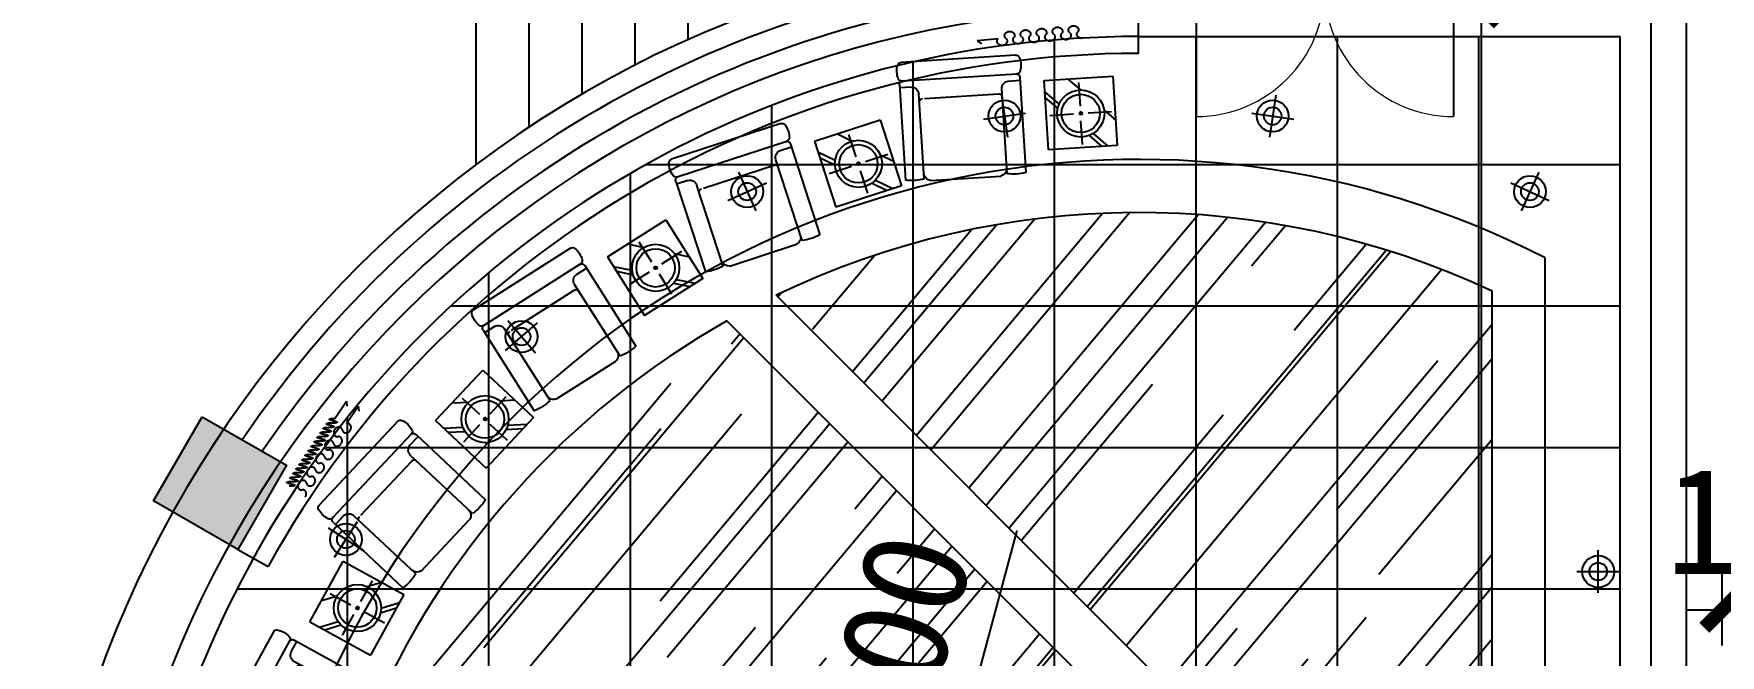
# Model space of a CAD drawing. Header units: millimetres. Extents: x -150677 to 588340, y -254013 to 149700.
# Drawn here: x 40702 to 50242, y 34756 to 38270 of the extents above; entities that cross this region are included whole.
import ezdxf

# ---------------------------------------------------------------- set-up
doc = ezdxf.new("R2010")
doc.units = ezdxf.units.MM
doc.header["$LTSCALE"] = 10
doc.header["$MEASUREMENT"] = 0
doc.linetypes.add('ACAD_ISO03W100', pattern=[30, 12, -18])
doc.linetypes.add('DASH', pattern=[0.35, 0.25, -0.1])
for name, color, linetype in [('1-Ba原始建筑墙体', 2, 'Continuous'), ('2-Ba顶面轮廓', 4, 'Continuous'), ('2-Bb顶面辅助线', 8, 'Continuous'), ('2-Da地拼', 4, 'Continuous'), ('3-Ab可移家具', 82, 'Continuous'), ('4-Aa顶面灯具', 1, 'Continuous'), ('5-Aa原始建筑淡显填充', 251, 'Continuous'), ('6-Ab柱体', 6, 'Continuous'), ('6-Ac楼梯', 122, 'Continuous'), ('6-Ba门', 136, 'Continuous'), ('6-Bb窗', 5, 'Continuous'), ('CEI_LIGHT', 30, 'Continuous'), ('CS_【成品家私】', 3, 'Continuous'), ('DIM【标注】', 1, 'Continuous')]:
    doc.layers.add(name, color=color, linetype=linetype)
doc.styles.get("Standard").update_dxf_attribs({"font": ''})
doc.styles.get('Standard').set_extended_font_data('SimSun')
doc.dimstyles.new('DIMN200', dxfattribs={"dimscale": 2, "dimtxt": 300, "dimasz": 100, "dimexe": 100, "dimexo": 300, "dimgap": 100, "dimtad": 1, "dimdec": 0, "dimtxsty": 'Standard', "dimblk": 'ARCHTICK', "dimcen": 2.5, "dimdle": 100, "dimclrd": 8, "dimclre": 8, "dimclrt": 96, "dimadec": 0, "dimazin": 0, "dimtfac": 1, "dimtdec": 0, "dimtmove": 0, "dimatfit": 3, "dimldrblk": 'DOT', "dimfxl": 100, "dimarcsym": 0})

# ---------------------------------------------------------------- blocks, each defined once
blk = doc.blocks.new('$DorLib2D$00000004')
for p, q in [((-0.485, 0), (-0.485, 0.485)), ((0.485, 0), (0.485, 0.485))]:
    blk.add_line(p, q)
at = {"lineweight": 13}
for centre, start, end in [((-0.485, 0), 0, 90), ((0.485, 0), 90, 180)]:
    blk.add_arc(centre, 0.485, start, end, dxfattribs=at)
blk = doc.blocks.new('MK-JJ-0685')
for p, q in [((-101165.6, 37730.8), (-101164.7, 38269.9)), ((-101058.6, 38269.8), (-101058.6, 37789.4)), ((-101022.9, 38280.6), (-100625.4, 38280.6)), ((-100589.6, 38269.8), (-100589.6, 37789.4)), ((-100482.6, 37730.8), (-100483.6, 38269.9)), ((-101029, 37815.8), (-100608.4, 37815.8)), ((-101098.2, 37747), (-101165.6, 37747)), ((-101144.4, 37709.5), (-100498.6, 37709.5)), ((-100550.1, 37747), (-100482.7, 37747)), ((-100499, 37604.1), (-101149.3, 37604.1))]:
    blk.add_line(p, q)
for centre, radius, start, end in [((-101112, 38012.5), 262.7, 78.28889, 101.57247), ((-101015.9, 38238.7), 42.5, 99.45751, 179.90266), ((-100632.3, 38238.7), 42.5, 0.09734, 80.54249), ((-100536.3, 38012.5), 262.7, 78.42753, 101.71111), ((-101101.2, 37789.4), 42.5, 274.04015, 0), ((-101040.7, 37834.7), 18.9, 198.58828, 272.4791), ((-100607.6, 37834.7), 18.9, 267.5209, 341.41172), ((-100547.1, 37789.4), 42.5, 180, 265.95985), ((-101049.9, 37657.5), 125.7, 162.88984, 197.95776), ((-101149.7, 37688.2), 21.3, 90, 162.88984), ((-101144.4, 37730.8), 21.3, 179.90266, 270), ((-100503.9, 37730.8), 21.3, 270, 0.09734), ((-100498.6, 37688.2), 21.3, 17.11016, 90), ((-100598.4, 37657.5), 125.7, 342.04224, 17.11016), ((-101149.2, 37625.3), 21.3, 197.95776, 269.90266), ((-100499, 37625.3), 21.3, 270.09734, 342.04224)]:
    blk.add_arc(centre, radius, start, end)
blk = doc.blocks.new('A$C7AB20E2C')
at = {"layer": '3-Ab可移家具'}
blk.add_hatch(color=8, dxfattribs=at).paths.add_polyline_path([(185.7, 198.3, 1), (202.4, 198.3, 1)])
for p, q in [((0, 391.8), (391.8, 391.8)), ((0, 0), (0, 391.8)), ((391.8, 0), (391.8, 391.8)), ((391.8, 96), (322.7, 162.9)), ((391.8, 0), (0, 0))]:
    blk.add_line(p, q, dxfattribs=at)
at = {"layer": '3-Ab可移家具', "color": 8}
for p, q in [((130.8, 315.7), (52.2, 391.8)), ((154.5, 325.7), (86.1, 391.8)), ((195.6, 373.4), (195.6, 240)), ((61.2, 187.4), (0, 246.6)), ((152.4, 198.3), (19, 198.3)), ((369.1, 198.3), (235.8, 198.3)), ((195.6, 23.3), (195.6, 156.7)), ((391.8, 63.2), (313.5, 138.9)), ((254.8, 0), (187.5, 65.1))]:
    blk.add_line(p, q, dxfattribs=at)
for radius in [133.4, 108.4, 8.34]:
    blk.add_circle((194.1, 198.3), radius, dxfattribs=at)
blk = doc.blocks.new('*U1090')
at = {"linetype": 'DASH', "ltscale": 50}
for points in [[(-181.4, 0, 0.240088), (-157, 12.4), (-156.7, 12.5, 0.362592), (-158.5, 37.8, -0.362592), (-160.4, 63.1), (-160, 63.2, -0.51132), (-111.2, 63.1, -0.36675), (-113.2, 37.8, 0.36675), (-115.1, 12.5, 0.241576), (-90.7, 0, 0.241576)], [(-90.7, 0, 0.240088), (-66.4, 12.4), (-66, 12.5, 0.362592), (-67.8, 37.8, -0.362592), (-69.7, 63.1), (-69.3, 63.2, -0.51132), (-20.5, 63.1, -0.36675), (-22.5, 37.8, 0.36675), (-24.4, 12.5, 0.241576), (0, 0, 0.241576)], [(0, 0, 0.240088), (24.3, 12.4), (24.7, 12.5, 0.362592), (22.9, 37.8, -0.362592), (21, 63.1), (21.4, 63.2, -0.51132), (70.2, 63.1, -0.36675), (68.2, 37.8, 0.36675), (66.3, 12.5, 0.241576), (90.7, 0, 0.241576)], [(90.7, 0, 0.240088), (115, 12.4), (115.4, 12.5, 0.362592), (113.6, 37.8, -0.362592), (111.7, 63.1), (112.1, 63.2, -0.51132), (160.9, 63.1, -0.36675), (158.9, 37.8, 0.36675), (156.9, 12.5, 0.51132), (205.7, 12.4), (206.1, 12.5, 0.362592), (204.2, 37.8, -0.362592), (202.4, 63.1), (202.8, 63.2, -0.51132), (251.5, 63.1, -0.36675), (249.6, 37.8), (249.1, 37.2, 0.36675), (247.1, 11.9, 0.51132), (295.9, 11.8), (296.2, 11.9, 0.381374), (293.5, 38.1), (411.9, 38.1), (389.4, 19.4)]]:
    blk.add_lwpolyline(points, format="xyb", dxfattribs=at)
blk = doc.blocks.new('*U1092')
at = {"layer": 'CEI_LIGHT', "color": 252}
for points in [[(0, 120), (0, -120)], [(-120, 0), (120, 0)]]:
    blk.add_lwpolyline(points, dxfattribs=at)
at = {"layer": 'CEI_LIGHT'}
for radius in [90, 50]:
    blk.add_circle((0, 0), radius, dxfattribs=at)
blk = doc.blocks.new('_ArchTick')
at = {"color": 0, "linetype": 'ByBlock', "const_width": 0.4}
blk.add_lwpolyline([(-0.5, -0.5), (0.5, 0.5)], dxfattribs=at)
blk = doc.blocks.new('*D1123')
at = {"layer": 'Defpoints', "color": 0, "transparency": 16777216}
for p in [(49851.9, 38429.3), (48890.5, 27004.3), (49851.9, 27004.3)]:
    blk.add_point(p, dxfattribs=at)
at = {"layer": 'DIM【标注】', "color": 8, "lineweight": -2, "transparency": 16777216}
for p, q in [((48890.5, 38629.3), (48890.5, 26804.3)), ((49251.9, 38429.3), (48690.5, 38429.3)), ((49251.9, 27004.3), (48690.5, 27004.3))]:
    blk.add_line(p, q, dxfattribs=at)
at = {"layer": 'DIM【标注】', "color": 8, "lineweight": -2, "transparency": 16777216, "xscale": 200, "yscale": 200, "zscale": 200}
for p, rotation in [((48890.5, 38429.3), 90), ((48890.5, 27004.3), 270)]:
    blk.add_blockref('_ArchTick', p, dxfattribs=dict(at, rotation=rotation))
at = {"layer": 'DIM【标注】', "color": 96, "transparency": 16777216, "insert": (48390.5, 32716.8), "char_height": 600, "attachment_point": 5, "rotation": 90}
blk.add_mtext('11425', dxfattribs=at)
blk = doc.blocks.new('_DOT')
at = {"color": 0, "linetype": 'ByBlock'}
blk.add_line((-0.35, 0), (-1, 0), dxfattribs=at)
at = {"color": 0, "linetype": 'ByBlock', "const_width": 0.35}
blk.add_lwpolyline([(-0.175, 0, 1), (0.175, 0, 1)], format="xyb", close=True, dxfattribs=at)
blk = doc.blocks.new('*D1131')
at = {"layer": 'Defpoints', "color": 0, "transparency": 16777216}
for p in [(50251.9, 35866.5), (51251.9, 35866.5), (50251.9, 35010.4)]:
    blk.add_point(p, dxfattribs=at)
at = {"layer": 'DIM【标注】', "color": 8, "lineweight": -2, "transparency": 16777216}
for p, q in [((50251.9, 35266.5), (50251.9, 34810.4)), ((51251.9, 35266.5), (51251.9, 34810.4)), ((51451.9, 35010.4), (50051.9, 35010.4))]:
    blk.add_line(p, q, dxfattribs=at)
at = {"layer": 'DIM【标注】', "color": 8, "lineweight": -2, "transparency": 16777216, "xscale": 200, "yscale": 200, "zscale": 200, "rotation": 180}
blk.add_blockref('_ArchTick', (50251.9, 35010.4), dxfattribs=at)
at = {"layer": 'DIM【标注】', "color": 8, "lineweight": -2, "transparency": 16777216, "xscale": 200, "yscale": 200, "zscale": 200}
blk.add_blockref('_ArchTick', (51251.9, 35010.4), dxfattribs=at)
at = {"layer": 'DIM【标注】', "color": 96, "transparency": 16777216, "insert": (50751.9, 35510.4), "char_height": 600, "attachment_point": 5}
blk.add_mtext('1000', dxfattribs=at)
blk = doc.blocks.new('*D1194')
at = {"layer": '2-Ba顶面轮廓', "color": 8, "lineweight": -2, "transparency": 16777216}
for p, q in [((45750.9, 33542.3), (46265.1, 35461.3)), ((45673.3, 33252.5), (45750.9, 33542.3)), ((46089.4, 33451.6), (45944.1, 33490.6)), ((45673.3, 33252.5), (45621.5, 33059.4)), ((46011.7, 33161.9), (45866.4, 33200.8))]:
    blk.add_line(p, q, dxfattribs=at)
at = {"layer": 'Defpoints', "color": 0, "transparency": 16777216}
for p in [(45509.8, 33606.9), (45750.9, 33542.3), (45432.2, 33317.1)]:
    blk.add_point(p, dxfattribs=at)
at = {"layer": '2-Ba顶面轮廓', "color": 8, "lineweight": -2, "transparency": 16777216, "xscale": 200, "yscale": 200, "zscale": 200}
for p, rotation in [((45750.9, 33542.3), 255.0000000000002), ((45673.3, 33252.5), 75.00000000000013)]:
    blk.add_blockref('_ArchTick', p, dxfattribs=dict(at, rotation=rotation))
at = {"layer": '2-Ba顶面轮廓', "color": 96, "transparency": 16777216, "insert": (45576.8, 34824.4), "char_height": 600, "attachment_point": 5, "rotation": 75}
blk.add_mtext('300', dxfattribs=at)

msp = doc.modelspace()

# ---------------------------------------------------------------- hatches: boundary and pattern name
at = {"layer": '4-Aa顶面灯具'}
h = msp.add_hatch(dxfattribs=at)
h.set_pattern_fill('木材', color=256, scale=200, style=0, double=1)
h.set_pattern_definition([(50, (42221.86, 27799.3), (404.407, 1452.725), [9360, -1248, 3120, -624]), (50, (43051.8, 28111.3), (-1036.855, 55.45), [1872, -205.92, 3744, -468]), (50, (42533.86, 28329.73), (1765.45, 2754.398), [4992, -873.6, 2496, -624])])
h.paths.add_polyline_path([(48951.9, 32741.5), (48951.9, 36815.7, 0.224912), (44901.5, 36791.8)])
h.paths.add_polyline_path([(44622.9, 36646.2, 0.164598), (42601.6, 34386.2), (48449.9, 32819.1)])
h.paths.add_polyline_path([(48372.3, 32529.3), (42492, 34105, 0.171452), (42492, 30953.7)])
h.paths.add_polyline_path([(42601.6, 30672.5, 0.164598), (44622.9, 28412.5), (48449.9, 32239.6)])
h.paths.add_polyline_path([(44901.5, 28266.8, 0.224912), (48951.9, 28243), (48951.9, 32317.2)])
at = {"layer": '5-Aa原始建筑淡显填充'}
msp.add_hatch(color=251, dxfattribs=at).paths.add_polyline_path([(41655, 36105), (42131.4, 35830), (41856.4, 35353.7), (41380, 35628.7)])

# ---------------------------------------------------------------- linework, layer by layer
at = {"layer": '1-Ba原始建筑墙体'}
for p, q in [((50051.9, 26529.3), (50051.9, 38529.3)), ((49851.9, 26629.3), (49851.9, 38429.3))]:
    msp.add_line(p, q, dxfattribs=at)
for radius, start, end in [(6250, 92.29244, 267.70756), (5880, 90, 270)]:
    msp.add_arc((46951.9, 32529.3), radius, start, end, dxfattribs=at)
at = {"layer": '2-Ba顶面轮廓'}
for p, q in [((46951.9, 38159.3), (46951.9, 38409.3)), ((49251.9, 28056), (49251.9, 37002.7)), ((48951.9, 32741.5), (44901.5, 36791.8)), ((48951.9, 32741.5), (48951.9, 36815.7)), ((48449.9, 32819.1), (44622.9, 36646.2)), ((41856.4, 35353.7), (42027.7, 35258.7))]:
    msp.add_line(p, q, dxfattribs=at)
for radius, start, end in [(5630, 90, 151.00117), (5030, 62.78979, 297.21021), (4730, 64.98642, 115.6887), (4730, 119.49779, 156.88562)]:
    msp.add_arc((46951.9, 32529.3), radius, start, end, dxfattribs=at)
at = {"layer": '2-Da地拼', "color": 8}
for p, q in [((46476.9, 27129.3), (46476.9, 38235.1)), ((46951.9, 38254.8), (49676.9, 38254.8)), ((47276.9, 27129.3), (47276.9, 38254.8)), ((48076.9, 27129.3), (48076.9, 38254.8)), ((48876.9, 27129.3), (48876.9, 38254.8)), ((49676.9, 27129.3), (49676.9, 38254.8)), ((45676.9, 26947.6), (45676.9, 38111)), ((44876.9, 27193.1), (44876.9, 37865.6)), ((49676.9, 37529.3), (44162.4, 37529.3)), ((44076.9, 27578), (44076.9, 37480.6)), ((43276.9, 28138.9), (43276.9, 36919.7)), ((49676.9, 36729.3), (43060.7, 36729.3)), ((42476.9, 28957.9), (42476.9, 36100.8)), ((49676.9, 35929.3), (42345.2, 35929.3)), ((49676.9, 35129.3), (41850.8, 35129.3))]:
    msp.add_line(p, q, dxfattribs=at)
msp.add_arc((46951.9, 32529.3), 5725.5, 90, 205.51015, dxfattribs=at)
at = {"layer": '6-Ab柱体'}
msp.add_lwpolyline([(41655, 36105), (42131.4, 35830), (41856.4, 35353.7), (41380, 35628.7)], close=True, dxfattribs=at)
at = {"layer": '6-Ac楼梯'}
for points in [[(46701.9, 43479.3), (43201.9, 43479.3), (43201.9, 37529.3)], [(46701.9, 43179.3), (43501.9, 43179.3), (43501.9, 37740.9)], [(46701.9, 42879.3), (43801.9, 42879.3), (43801.9, 37927.5)], [(46701.9, 42579.3), (44101.9, 42579.3), (44101.9, 38091.7)], [(46701.9, 42279.3), (44401.9, 42279.3), (44401.9, 38235.5)]]:
    msp.add_lwpolyline(points, dxfattribs=at)
at = {"layer": '6-Bb窗'}
for radius, start, end in [(6130, 92.57123, 145.80698), (6000, 92.62698, 145.71597)]:
    msp.add_arc((46951.9, 32529.3), radius, start, end, dxfattribs=at)
at = {"layer": 'CS_【成品家私】', "color": 8, "linetype": 'DASH', "ltscale": 50}
msp.add_lwpolyline([(42404.8, 36094.4), (42470.9, 36192.6), (42473.9, 36163.5)], dxfattribs=at)
at = {"layer": 'CS_【成品家私】', "color": 8, "linetype": 'ACAD_ISO03W100', "ltscale": 0.25, "extrusion": (0, 0, -1)}
msp.add_lwpolyline([(-42404.8, 36094.4, -0.009265), (-42401, 36094.7, -0.026268), (-42390.1, 36094.9, -0.036067), (-42382.2, 36094, -0.075589), (-42375.4, 36091.7, -0.260612), (-42374.2, 36089.8, -0.260612), (-42375.1, 36087.8, -0.075589), (-42381.6, 36084.6, -0.036067), (-42389.3, 36082.6, -0.016417), (-42396, 36081.7, 0.017582), (-42403.2, 36080.7, 0.036067), (-42410.9, 36078.7, 0.075589), (-42417.3, 36075.5, 0.260612), (-42418.3, 36073.5, 0.260612), (-42417.1, 36071.6, 0.075589), (-42410.2, 36069.3, 0.036067), (-42402.4, 36068.4, 0.026268), (-42391.5, 36068.6, 0.02638), (-42387.6, 36068.9, -0.009225), (-42383.8, 36069.3, -0.026268), (-42373, 36069.4, -0.036067), (-42365.1, 36068.6, -0.075589), (-42358.2, 36066.2, -0.260612), (-42357, 36064.4, -0.260612), (-42358, 36062.3, -0.075589), (-42364.4, 36059.1, -0.036067), (-42372.1, 36057.2, -0.017582), (-42379.3, 36056.2, 0.016417), (-42386.1, 36055.2, 0.036067), (-42393.7, 36053.3, 0.075589), (-42400.2, 36050, 0.260612), (-42401.1, 36048, 0.260612), (-42399.9, 36046.1, 0.075589), (-42393.1, 36043.8, 0.036067), (-42385.2, 36042.9, 0.026268), (-42374.3, 36043.1, 0.02638), (-42370.5, 36043.4, -0.009225), (-42366.7, 36043.8, -0.026268), (-42355.8, 36043.9, -0.036067), (-42347.9, 36043.1, -0.075589), (-42341.1, 36040.7, -0.260612), (-42339.9, 36038.9, -0.260612), (-42340.8, 36036.9, -0.075589), (-42347.3, 36033.6, -0.036067), (-42355, 36031.7, -0.017582), (-42362.2, 36030.7, 0.016417), (-42368.9, 36029.7, 0.036067), (-42376.6, 36027.8, 0.075589), (-42383, 36024.5, 0.260612), (-42384, 36022.5, 0.260612), (-42382.8, 36020.7, 0.075589), (-42376, 36018.3, 0.036067), (-42368.1, 36017.5, 0.026268), (-42357.2, 36017.6, 0.02638), (-42353.4, 36018, -0.009225), (-42349.5, 36018.3, -0.026268), (-42338.7, 36018.5, -0.036067), (-42330.8, 36017.6, -0.075589), (-42324, 36015.3, -0.260612), (-42322.7, 36013.4, -0.260612), (-42323.7, 36011.4, -0.075589), (-42330.1, 36008.1, -0.036067), (-42337.8, 36006.2, -0.017582), (-42345, 36005.2, 0.016417), (-42351.8, 36004.2, 0.036067), (-42359.5, 36002.3, 0.075589), (-42365.9, 35999.1, 0.260612), (-42366.9, 35997, 0.260612), (-42365.6, 35995.2, 0.075589), (-42358.8, 35992.8, 0.036067), (-42350.9, 35992, 0.026268), (-42340.1, 35992.1, 0.02638), (-42336.2, 35992.5, -0.009225), (-42332.4, 35992.8, -0.026268), (-42321.5, 35993, -0.036067), (-42313.6, 35992.1, -0.075589), (-42306.8, 35989.8, -0.260612), (-42305.6, 35987.9, -0.260612), (-42306.6, 35985.9, -0.075589), (-42313, 35982.7, -0.036067), (-42320.7, 35980.7, -0.016417), (-42327.4, 35979.8, 0.017582), (-42334.6, 35978.8, 0.036067), (-42342.3, 35976.8, 0.075589), (-42348.8, 35973.6, 0.260612), (-42349.7, 35971.6, 0.260612), (-42348.5, 35969.7, 0.075589), (-42341.7, 35967.4, 0.036067), (-42333.8, 35966.5, 0.026268), (-42322.9, 35966.7, 0.02638), (-42319.1, 35967, -0.009225), (-42315.3, 35967.3, -0.026268), (-42304.4, 35967.5, -0.036067), (-42296.5, 35966.7, -0.075589), (-42289.7, 35964.3, -0.260612), (-42288.5, 35962.4, -0.260612), (-42289.4, 35960.4, -0.075589), (-42295.8, 35957.2, -0.036067), (-42303.5, 35955.2, -0.017582), (-42310.8, 35954.2, 0.016417), (-42317.5, 35953.3, 0.036067), (-42325.2, 35951.4, 0.075589), (-42331.6, 35948.1, 0.260612), (-42332.6, 35946.1, 0.260612), (-42331.3, 35944.2, 0.075589), (-42324.5, 35941.9, 0.036067), (-42316.6, 35941, 0.026268), (-42305.8, 35941.2, 0.02638), (-42301.9, 35941.5, -0.009225), (-42298.1, 35941.9, -0.026268), (-42287.2, 35942, -0.036067), (-42279.4, 35941.2, -0.075589), (-42272.5, 35938.8, -0.260612), (-42271.3, 35937, -0.260612), (-42272.3, 35935, -0.075589), (-42278.7, 35931.7, -0.036067), (-42286.4, 35929.8, -0.017582), (-42293.6, 35928.8, 0.016417), (-42300.3, 35927.8, 0.036067), (-42308, 35925.9, 0.075589), (-42314.5, 35922.6, 0.260612), (-42315.4, 35920.6, 0.260612), (-42314.2, 35918.7, 0.075589), (-42307.4, 35916.4, 0.036067), (-42299.5, 35915.5, 0.026268), (-42288.6, 35915.7, 0.02638), (-42284.8, 35916.1, -0.009225), (-42281, 35916.4, -0.026268), (-42270.1, 35916.6, -0.036067), (-42262.2, 35915.7, -0.075589), (-42255.4, 35913.4, -0.260612), (-42254.2, 35911.5, -0.260612), (-42255.1, 35909.5, -0.075589), (-42261.6, 35906.2, -0.036067), (-42269.2, 35904.3, -0.016417), (-42276, 35903.3, 0.017582), (-42283.2, 35902.3, 0.036067), (-42290.9, 35900.4, 0.075589), (-42297.3, 35897.1, 0.260612), (-42298.3, 35895.1, 0.260612), (-42297.1, 35893.3, 0.075589), (-42290.2, 35890.9, 0.036067), (-42282.4, 35890.1, 0.026268), (-42271.5, 35890.2, 0.02638), (-42267.6, 35890.6, -0.009225), (-42263.8, 35890.9, -0.026268), (-42253, 35891.1, -0.036067), (-42245.1, 35890.2, -0.075589), (-42238.2, 35887.9, -0.260612), (-42237, 35886, -0.260612), (-42238, 35884, -0.075589), (-42244.4, 35880.7, -0.036067), (-42252.1, 35878.8, -0.016417), (-42258.8, 35877.9, 0.017582), (-42266.1, 35876.9, 0.036067), (-42273.7, 35874.9, 0.075589), (-42280.2, 35871.7, 0.260612), (-42281.1, 35869.7, 0.260612), (-42279.9, 35867.8, 0.075589), (-42273.1, 35865.4, 0.036067), (-42265.2, 35864.6, 0.026268), (-42254.3, 35864.8, 0.02638), (-42250.5, 35865.1, -0.009225), (-42246.7, 35865.4, -0.026268), (-42235.8, 35865.6, -0.036067), (-42227.9, 35864.7, -0.075589), (-42221.1, 35862.4, -0.260612), (-42219.9, 35860.5, -0.260612), (-42220.8, 35858.5, -0.075589), (-42227.3, 35855.3, -0.036067), (-42235, 35853.3, -0.017582), (-42242.2, 35852.3, 0.016417), (-42248.9, 35851.4, 0.036067), (-42256.6, 35849.4, 0.075589), (-42263, 35846.2, 0.260612), (-42264, 35844.2, 0.260612), (-42262.8, 35842.3, 0.075589), (-42255.9, 35840, 0.036067), (-42248.1, 35839.1, 0.026268), (-42237.2, 35839.3, 0.02638), (-42233.3, 35839.6, -0.009225), (-42229.5, 35840, -0.026268), (-42218.7, 35840.1, -0.036067), (-42210.8, 35839.3, -0.075589), (-42204, 35836.9, -0.260612), (-42202.7, 35835.1, -0.260612), (-42203.7, 35833.1, -0.075589), (-42210.1, 35829.8, -0.036067), (-42217.8, 35827.9, -0.016417), (-42224.6, 35826.9, 0.017582), (-42231.8, 35825.9, 0.036067), (-42239.5, 35824, 0.075589), (-42245.9, 35820.7, 0.260612), (-42246.8, 35818.7, 0.260612), (-42245.6, 35816.8, 0.075589), (-42238.8, 35814.5, 0.036067), (-42230.9, 35813.6, 0.026268), (-42220, 35813.8, 0.02638), (-42216.2, 35814.1, -0.009225), (-42212.4, 35814.5, -0.026268), (-42201.5, 35814.7, -0.036067), (-42193.6, 35813.8, -0.075589), (-42186.8, 35811.4, -0.260612), (-42185.6, 35809.6, -0.260612), (-42186.5, 35807.6, -0.075589), (-42193, 35804.3, -0.036067), (-42200.7, 35802.4, -0.017582), (-42207.9, 35801.4, 0.016417), (-42214.6, 35800.4, 0.036067), (-42222.3, 35798.5, 0.075589), (-42228.8, 35795.2, 0.260612), (-42229.7, 35793.2, 0.260612), (-42228.5, 35791.4, 0.075589), (-42221.7, 35789, 0.036067), (-42213.8, 35788.2, 0.026268), (-42202.9, 35788.3, 0.02638), (-42199.1, 35788.7, -0.009225), (-42195.3, 35789, -0.026268), (-42184.4, 35789.2, -0.036067), (-42176.5, 35788.3, -0.075589), (-42169.7, 35786, -0.260612), (-42168.5, 35784.1, -0.260612), (-42169.4, 35782.1, -0.075589), (-42175.8, 35778.8, -0.036067), (-42183.5, 35776.9, -0.016417), (-42190.3, 35775.9, 0.017582), (-42197.5, 35774.9, 0.036067), (-42205.2, 35773, 0.075589), (-42211.6, 35769.8, 0.260612), (-42212.6, 35767.7, 0.260612), (-42211.3, 35765.9, 0.075589), (-42204.5, 35763.5, 0.036067), (-42196.6, 35762.7, 0.026268), (-42185.8, 35762.8, 0.02638), (-42181.9, 35763.2, -0.009225), (-42178.1, 35763.5, -0.026268), (-42167.2, 35763.7, -0.036067), (-42159.4, 35762.8, -0.075589), (-42152.5, 35760.5, -0.260612), (-42151.3, 35758.6, -0.260612), (-42152.3, 35756.6, -0.075589), (-42158.7, 35753.4, -0.036067), (-42166.4, 35751.4, -0.016417), (-42173.1, 35750.5, 0.017582), (-42180.3, 35749.5, 0.036067), (-42188, 35747.5, 0.075589), (-42194.5, 35744.3, 0.260612), (-42195.4, 35742.3, 0.260612), (-42194.2, 35740.4, 0.075589), (-42187.4, 35738.1, 0.036067), (-42179.5, 35737.2, 0.026268), (-42168.6, 35737.4, 0.02638), (-42164.8, 35737.7, -0.009225), (-42161, 35738, -0.026268), (-42150.1, 35738.2, -0.036067), (-42142.2, 35737.4, -0.075589), (-42135.4, 35735, -0.260612), (-42134.2, 35733.1, -0.260612), (-42135.1, 35731.1, -0.075589), (-42141.6, 35727.9, -0.036067), (-42149.2, 35725.9, -0.016417), (-42156, 35725, 0.017582), (-42163.2, 35724, 0.036067), (-42170.9, 35722.1, 0.075589), (-42177.3, 35718.8, 0.260612), (-42178.3, 35716.8, 0.260612), (-42177.1, 35714.9, 0.075589), (-42170.2, 35712.6, 0.036067), (-42162.3, 35711.7, 0.026268), (-42151.5, 35711.9, 0.026268), (-42147.6, 35712.2)], format="xyb", dxfattribs=at)

# ---------------------------------------------------------------- block references
at = {"layer": '2-Bb顶面辅助线'}
for p, rotation in [((46806.1, 38029.8), 183.5999999999699), ((45490.5, 37783.6), 198.0000000000171), ((44277.5, 37218), 212.3999999999029), ((43243.2, 36368.4), 226.7999999997059), ((42452.7, 35288.3), 241.200000000181)]:
    msp.add_blockref('A$C7AB20E2C', p, dxfattribs=dict(at, rotation=rotation))
at = {"layer": '3-Ab可移家具', "xscale": -1}
for p, rotation in [((144196, 81989.2), 183.5999999999699), ((128888.5, 104581.8), 198.0000000000171), ((108443.3, 122657.8), 212.3999999999029), ((84145.1, 135081.4), 226.7999999997059), ((57520.7, 141072), 241.200000000181)]:
    msp.add_blockref('MK-JJ-0685', p, dxfattribs=dict(at, rotation=rotation))
at = {"layer": '4-Aa顶面灯具', "ltscale": 0.25}
for p, rotation in [((46193.3, 37805.1), 8.181818181894275), ((47710.4, 37805.1), 351.8181818181205), ((44737.7, 37377.7), 24.54545454562764), ((49166, 37377.7), 335.4545454543399), ((43461.5, 36557.5), 40.90909090895704), ((42468, 35410.9), 57.27272727277366), ((49551.9, 35229.3), 90)]:
    msp.add_blockref('*U1092', p, dxfattribs=dict(at, rotation=rotation))
at = {"layer": '6-Ba门', "xscale": -1500, "yscale": -1500, "zscale": -1500}
msp.add_blockref('$DorLib2D$00000004', (48004.9, 38529.3), dxfattribs=at)
at = {"layer": 'CS_【成品家私】', "ltscale": 50, "xscale": -1, "rotation": 5.020115752042384}
msp.add_blockref('*U1090', (46452.9, 38228.5), dxfattribs=at)
at = {"layer": 'CS_【成品家私】', "ltscale": 50, "rotation": 56.06385544236856}
msp.add_blockref('*U1090', (42339.7, 35801.6), dxfattribs=at)

# ---------------------------------------------------------------- dimensions: what is measured, and where the dimension line sits
at = {"layer": '2-Ba顶面轮廓'}
dim = msp.add_aligned_dim(p1=(45432.2, 33317.1), p2=(45509.8, 33606.9), distance=-249.6, dimstyle='DIMN200', dxfattribs=at)
dim.commit()
dim.dimension.update_dxf_attribs({"geometry": '*D1194', "text_midpoint": (45576.8, 34824.4)})
at = {"layer": 'DIM【标注】'}
dim = msp.add_aligned_dim(p1=(49851.9, 38429.3), p2=(49851.9, 27004.3), distance=-961.4, dimstyle='DIMN200', dxfattribs=at)
dim.commit()
dim.dimension.update_dxf_attribs({"geometry": '*D1123', "text_midpoint": (48390.5, 32716.8)})
dim = msp.add_linear_dim(base=(50251.9, 35010.4), p1=(51251.9, 35866.5), p2=(50251.9, 35866.5), angle=180, dimstyle='DIMN200', dxfattribs=at)
dim.commit()
dim.dimension.update_dxf_attribs({"geometry": '*D1131', "text_midpoint": (50751.9, 35010.4), "dimtype": 129})

doc.saveas('drawing.dxf')
